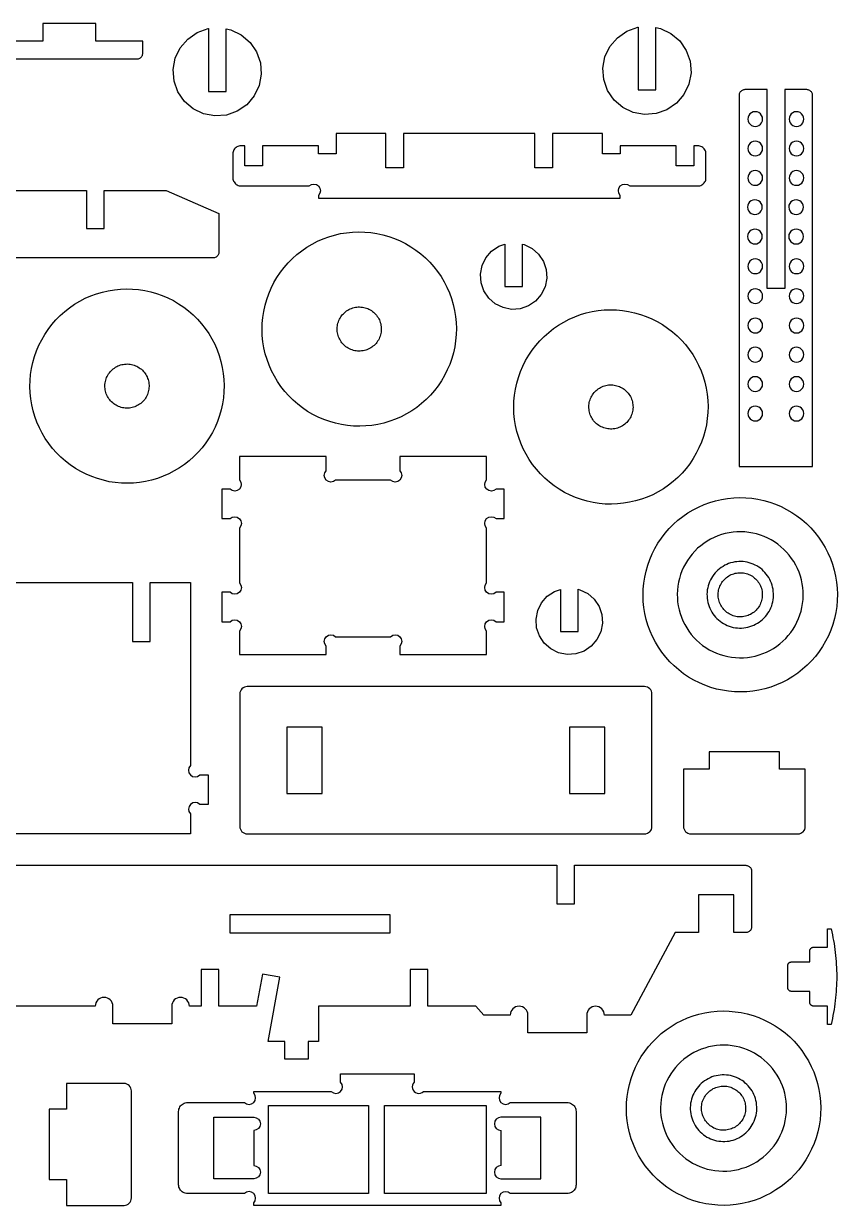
# Model space of a CAD drawing. Extents: x 0.7 to 47.3, y 0.7 to 17.5.
# Drawn here: x 35.75 to 47.27, y 0.72 to 17.44 of the extents above; entities that cross this region are included whole.
import ezdxf

# ---------------------------------------------------------------- set-up
doc = ezdxf.new("R2010")
doc.units = 0
doc.header["$MEASUREMENT"] = 0
for name, color, linetype in [('EXT', 1, 'CONTINUOUS'), ('INT', 150, 'CONTINUOUS'), ('POCKET_1_1MM', 105, 'CONTINUOUS')]:
    doc.layers.add(name, color=color, linetype=linetype)

msp = doc.modelspace()

# ---------------------------------------------------------------- linework, layer by layer
at = {"layer": 'EXT'}
for points in [[(35.463, 16.939), (37.352, 16.939), (37.363, 16.939), (37.374, 16.941), (37.384, 16.945), (37.394, 16.95), (37.403, 16.956), (37.411, 16.963), (37.418, 16.971), (37.424, 16.98), (37.429, 16.99), (37.432, 17), (37.435, 17.011), (37.435, 17.022), (37.435, 17.189), (36.769, 17.189), (36.769, 17.439), (36.019, 17.439), (36.019, 17.189), (35.352, 17.189)], [(34.779, 15.077), (36.638, 15.077), (36.638, 14.541), (36.888, 14.541), (36.888, 15.077), (37.768, 15.077), (38.513, 14.753), (38.513, 14.208), (38.513, 14.197), (38.51, 14.186), (38.507, 14.176), (38.502, 14.166), (38.496, 14.157), (38.489, 14.149), (38.481, 14.141), (38.472, 14.135), (38.462, 14.131), (38.452, 14.127), (38.441, 14.125), (38.43, 14.124), (32.987, 14.124)]]:
    msp.add_lwpolyline(points, dxfattribs=at)
for points in [[(38.907, 16.292), (38.773, 16.199), (38.619, 16.145), (38.457, 16.132), (38.296, 16.162), (38.149, 16.232), (38.025, 16.338), (37.932, 16.473), (37.878, 16.626), (37.865, 16.789), (37.895, 16.949), (37.965, 17.097), (38.071, 17.221), (38.206, 17.313), (38.359, 17.368), (38.364, 17.368), (38.364, 16.48), (38.614, 16.48), (38.614, 17.363), (38.683, 17.351), (38.83, 17.28), (38.954, 17.174), (39.046, 17.04), (39.101, 16.886), (39.113, 16.723), (39.084, 16.563), (39.013, 16.416)], [(44.99, 16.311), (44.856, 16.219), (44.702, 16.165), (44.539, 16.152), (44.379, 16.182), (44.232, 16.252), (44.108, 16.358), (44.015, 16.492), (43.961, 16.646), (43.948, 16.809), (43.978, 16.969), (44.048, 17.116), (44.154, 17.24), (44.288, 17.333), (44.442, 17.387), (44.447, 17.387), (44.447, 16.5), (44.697, 16.5), (44.697, 17.383), (44.765, 17.37), (44.912, 17.3), (45.037, 17.194), (45.129, 17.06), (45.183, 16.906), (45.196, 16.743), (45.166, 16.583), (45.096, 16.435)], [(45.928, 16.498), (45.918, 16.494), (45.909, 16.488), (45.901, 16.48), (45.893, 16.472), (45.887, 16.463), (45.883, 16.453), (45.879, 16.443), (45.877, 16.432), (45.876, 16.422), (45.876, 11.172), (46.918, 11.172), (46.918, 16.422), (46.917, 16.432), (46.915, 16.443), (46.912, 16.453), (46.907, 16.463), (46.901, 16.472), (46.893, 16.48), (46.885, 16.488), (46.876, 16.494), (46.866, 16.498), (46.856, 16.502), (46.845, 16.504), (46.835, 16.505), (46.522, 16.505), (46.522, 13.692), (46.272, 13.692), (46.272, 16.505), (45.96, 16.505), (45.949, 16.504), (45.938, 16.502)], [(39.563, 12.11), (39.502, 12.171), (39.444, 12.236), (39.391, 12.304), (39.342, 12.375), (39.298, 12.449), (39.258, 12.526), (39.223, 12.605), (39.194, 12.686), (39.169, 12.769), (39.15, 12.853), (39.136, 12.938), (39.127, 13.024), (39.124, 13.111), (39.127, 13.197), (39.134, 13.283), (39.147, 13.368), (39.166, 13.453), (39.189, 13.536), (39.218, 13.617), (39.252, 13.697), (39.291, 13.774), (39.335, 13.848), (39.383, 13.92), (39.435, 13.989), (39.492, 14.054), (39.553, 14.115), (39.618, 14.172), (39.686, 14.226), (39.757, 14.275), (39.831, 14.319), (39.908, 14.359), (39.987, 14.393), (40.068, 14.423), (40.151, 14.447), (40.235, 14.467), (40.32, 14.481), (40.406, 14.489), (40.492, 14.492), (40.579, 14.49), (40.665, 14.482), (40.75, 14.469), (40.835, 14.451), (40.918, 14.427), (40.999, 14.398), (41.079, 14.364), (41.156, 14.326), (41.23, 14.282), (41.302, 14.234), (41.37, 14.181), (41.436, 14.124), (41.497, 14.064), (41.554, 13.999), (41.608, 13.931), (41.657, 13.86), (41.701, 13.786), (41.74, 13.709), (41.775, 13.63), (41.805, 13.549), (41.829, 13.466), (41.849, 13.382), (41.863, 13.297), (41.871, 13.211), (41.874, 13.124), (41.872, 13.038), (41.864, 12.952), (41.851, 12.867), (41.833, 12.782), (41.809, 12.699), (41.78, 12.618), (41.746, 12.538), (41.708, 12.461), (41.664, 12.386), (41.616, 12.315), (41.563, 12.246), (41.506, 12.181), (41.446, 12.12), (41.381, 12.062), (41.313, 12.009), (41.242, 11.96), (41.168, 11.916), (41.091, 11.876), (41.012, 11.842), (40.931, 11.812), (40.848, 11.787), (40.764, 11.768), (40.678, 11.754), (40.593, 11.746), (40.506, 11.742), (40.42, 11.745), (40.334, 11.752), (40.248, 11.765), (40.164, 11.784), (40.081, 11.808), (40, 11.836), (39.92, 11.87), (39.843, 11.909), (39.768, 11.953), (39.697, 12.001), (39.628, 12.054)], [(42.996, 13.512), (42.894, 13.444), (42.778, 13.404), (42.655, 13.396), (42.535, 13.42), (42.425, 13.474), (42.332, 13.555), (42.264, 13.657), (42.224, 13.773), (42.216, 13.896), (42.239, 14.016), (42.293, 14.127), (42.374, 14.219), (42.476, 14.288), (42.56, 14.316), (42.56, 13.72), (42.81, 13.72), (42.81, 14.317), (42.836, 14.312), (42.946, 14.258), (43.039, 14.177), (43.107, 14.075), (43.147, 13.958), (43.155, 13.836), (43.132, 13.715), (43.077, 13.605)], [(36.276, 11.303), (36.214, 11.364), (36.157, 11.429), (36.104, 11.497), (36.055, 11.568), (36.01, 11.642), (35.971, 11.719), (35.936, 11.798), (35.906, 11.879), (35.882, 11.962), (35.863, 12.046), (35.849, 12.131), (35.84, 12.217), (35.837, 12.303), (35.839, 12.39), (35.847, 12.476), (35.86, 12.561), (35.878, 12.646), (35.902, 12.729), (35.931, 12.81), (35.965, 12.89), (36.004, 12.967), (36.047, 13.041), (36.095, 13.113), (36.148, 13.181), (36.205, 13.247), (36.266, 13.308), (36.33, 13.365), (36.398, 13.419), (36.469, 13.468), (36.543, 13.512), (36.62, 13.552), (36.699, 13.586), (36.78, 13.616), (36.863, 13.64), (36.947, 13.66), (37.033, 13.674), (37.119, 13.682), (37.205, 13.685), (37.291, 13.683), (37.377, 13.675), (37.463, 13.662), (37.547, 13.644), (37.63, 13.62), (37.712, 13.591), (37.791, 13.557), (37.868, 13.519), (37.943, 13.475), (38.015, 13.427), (38.083, 13.374), (38.148, 13.317), (38.21, 13.257), (38.267, 13.192), (38.32, 13.124), (38.369, 13.053), (38.413, 12.979), (38.453, 12.902), (38.488, 12.823), (38.517, 12.742), (38.542, 12.659), (38.561, 12.575), (38.575, 12.489), (38.584, 12.404), (38.587, 12.317), (38.585, 12.231), (38.577, 12.145), (38.564, 12.059), (38.545, 11.975), (38.522, 11.892), (38.493, 11.811), (38.459, 11.731), (38.42, 11.654), (38.377, 11.579), (38.328, 11.508), (38.276, 11.439), (38.219, 11.374), (38.158, 11.313), (38.094, 11.255), (38.026, 11.202), (37.954, 11.153), (37.88, 11.109), (37.804, 11.069), (37.724, 11.034), (37.643, 11.005), (37.561, 10.98), (37.476, 10.961), (37.391, 10.947), (37.305, 10.938), (37.219, 10.935), (37.132, 10.938), (37.046, 10.945), (36.961, 10.958), (36.877, 10.977), (36.794, 11.001), (36.712, 11.029), (36.633, 11.063), (36.556, 11.102), (36.481, 11.146), (36.409, 11.194), (36.341, 11.246)], [(43.126, 11.008), (43.065, 11.069), (43.007, 11.133), (42.954, 11.201), (42.905, 11.272), (42.861, 11.347), (42.821, 11.423), (42.786, 11.502), (42.757, 11.584), (42.732, 11.666), (42.713, 11.751), (42.699, 11.836), (42.69, 11.922), (42.687, 12.008), (42.69, 12.095), (42.697, 12.181), (42.71, 12.266), (42.729, 12.35), (42.752, 12.433), (42.781, 12.515), (42.815, 12.594), (42.854, 12.671), (42.898, 12.746), (42.946, 12.818), (42.998, 12.886), (43.055, 12.951), (43.116, 13.013), (43.181, 13.07), (43.249, 13.123), (43.32, 13.172), (43.394, 13.217), (43.471, 13.256), (43.55, 13.291), (43.631, 13.321), (43.714, 13.345), (43.798, 13.364), (43.883, 13.378), (43.969, 13.387), (44.055, 13.39), (44.142, 13.388), (44.228, 13.38), (44.313, 13.367), (44.398, 13.349), (44.481, 13.325), (44.562, 13.296), (44.642, 13.262), (44.719, 13.223), (44.793, 13.18), (44.865, 13.131), (44.933, 13.079), (44.999, 13.022), (45.06, 12.961), (45.117, 12.897), (45.171, 12.829), (45.22, 12.758), (45.264, 12.683), (45.303, 12.607), (45.338, 12.528), (45.368, 12.446), (45.392, 12.364), (45.412, 12.279), (45.426, 12.194), (45.434, 12.108), (45.437, 12.022), (45.435, 11.936), (45.427, 11.85), (45.414, 11.764), (45.396, 11.68), (45.372, 11.597), (45.343, 11.515), (45.309, 11.436), (45.271, 11.359), (45.227, 11.284), (45.179, 11.212), (45.126, 11.144), (45.069, 11.079), (45.009, 11.017), (44.944, 10.96), (44.876, 10.907), (44.805, 10.858), (44.731, 10.813), (44.654, 10.774), (44.575, 10.739), (44.494, 10.709), (44.411, 10.685), (44.327, 10.666), (44.241, 10.652), (44.155, 10.643), (44.069, 10.64), (43.983, 10.642), (43.897, 10.65), (43.811, 10.663), (43.727, 10.682), (43.644, 10.705), (43.563, 10.734), (43.483, 10.768), (43.406, 10.807), (43.331, 10.85), (43.26, 10.899), (43.191, 10.951)], [(44.957, 8.351), (44.895, 8.411), (44.838, 8.476), (44.785, 8.544), (44.736, 8.615), (44.691, 8.689), (44.652, 8.766), (44.617, 8.845), (44.587, 8.926), (44.563, 9.009), (44.544, 9.093), (44.53, 9.178), (44.521, 9.264), (44.518, 9.351), (44.52, 9.437), (44.528, 9.523), (44.541, 9.608), (44.56, 9.693), (44.583, 9.776), (44.612, 9.857), (44.646, 9.937), (44.685, 10.014), (44.728, 10.089), (44.777, 10.16), (44.829, 10.229), (44.886, 10.294), (44.947, 10.355), (45.011, 10.413), (45.079, 10.466), (45.15, 10.515), (45.225, 10.559), (45.301, 10.599), (45.38, 10.633), (45.462, 10.663), (45.544, 10.688), (45.629, 10.707), (45.714, 10.721), (45.8, 10.729), (45.886, 10.733), (45.972, 10.73), (46.058, 10.723), (46.144, 10.709), (46.228, 10.691), (46.311, 10.667), (46.393, 10.639), (46.472, 10.605), (46.549, 10.566), (46.624, 10.522), (46.696, 10.474), (46.764, 10.421), (46.829, 10.365), (46.891, 10.304), (46.948, 10.239), (47.001, 10.171), (47.05, 10.1), (47.095, 10.026), (47.134, 9.949), (47.169, 9.87), (47.199, 9.789), (47.223, 9.706), (47.242, 9.622), (47.256, 9.537), (47.265, 9.451), (47.268, 9.364), (47.266, 9.278), (47.258, 9.192), (47.245, 9.107), (47.226, 9.022), (47.203, 8.939), (47.174, 8.858), (47.14, 8.778), (47.101, 8.701), (47.058, 8.627), (47.009, 8.555), (46.957, 8.486), (46.9, 8.421), (46.839, 8.36), (46.775, 8.303), (46.707, 8.249), (46.636, 8.2), (46.561, 8.156), (46.485, 8.116), (46.406, 8.082), (46.324, 8.052), (46.242, 8.027), (46.157, 8.008), (46.072, 7.994), (45.986, 7.986), (45.9, 7.983), (45.814, 7.985), (45.727, 7.993), (45.642, 8.006), (45.558, 8.024), (45.475, 8.048), (45.393, 8.077), (45.314, 8.111), (45.237, 8.149), (45.162, 8.193), (45.09, 8.241), (45.022, 8.294)], [(43.784, 8.63), (43.682, 8.562), (43.565, 8.522), (43.443, 8.514), (43.322, 8.538), (43.212, 8.592), (43.119, 8.673), (43.051, 8.775), (43.011, 8.891), (43.003, 9.014), (43.027, 9.134), (43.081, 9.245), (43.162, 9.337), (43.264, 9.406), (43.347, 9.434), (43.347, 8.838), (43.597, 8.838), (43.597, 9.435), (43.623, 9.43), (43.734, 9.376), (43.826, 9.295), (43.895, 9.193), (43.934, 9.077), (43.943, 8.954), (43.919, 8.833), (43.865, 8.723)], [(46.565, 4.111), (46.565, 4.116), (46.566, 4.122), (46.568, 4.127), (46.569, 4.131), (46.571, 4.136), (46.574, 4.14), (46.577, 4.144), (46.58, 4.148), (46.584, 4.151), (46.588, 4.154), (46.592, 4.157), (46.597, 4.159), (46.602, 4.161), (46.607, 4.162), (46.612, 4.163), (46.617, 4.163), (46.878, 4.163), (46.878, 4.319), (46.878, 4.325), (46.879, 4.33), (46.88, 4.335), (46.882, 4.34), (46.884, 4.344), (46.887, 4.349), (46.89, 4.353), (46.893, 4.356), (46.897, 4.36), (46.901, 4.363), (46.905, 4.365), (46.91, 4.367), (46.914, 4.369), (46.919, 4.37), (46.924, 4.371), (46.93, 4.372), (47.128, 4.372), (47.128, 4.632), (47.18, 4.632), (47.189, 4.59), (47.198, 4.548), (47.206, 4.506), (47.214, 4.464), (47.221, 4.422), (47.227, 4.38), (47.233, 4.337), (47.238, 4.295), (47.243, 4.253), (47.247, 4.21), (47.25, 4.168), (47.253, 4.125), (47.255, 4.083), (47.257, 4.04), (47.258, 3.997), (47.258, 3.955), (47.258, 3.912), (47.257, 3.87), (47.255, 3.827), (47.253, 3.785), (47.25, 3.742), (47.247, 3.7), (47.243, 3.657), (47.238, 3.615), (47.233, 3.572), (47.227, 3.53), (47.221, 3.488), (47.214, 3.446), (47.206, 3.404), (47.198, 3.362), (47.189, 3.32), (47.18, 3.278), (47.128, 3.278), (47.128, 3.538), (46.93, 3.538), (46.924, 3.538), (46.919, 3.539), (46.914, 3.541), (46.91, 3.542), (46.905, 3.545), (46.901, 3.547), (46.897, 3.55), (46.893, 3.553), (46.89, 3.557), (46.887, 3.561), (46.884, 3.565), (46.882, 3.57), (46.88, 3.575), (46.879, 3.58), (46.878, 3.585), (46.878, 3.59), (46.878, 3.747), (46.617, 3.747), (46.612, 3.747), (46.607, 3.748), (46.602, 3.749), (46.597, 3.751), (46.592, 3.753), (46.588, 3.755), (46.584, 3.758), (46.58, 3.762), (46.577, 3.766), (46.574, 3.77), (46.571, 3.774), (46.569, 3.778), (46.568, 3.783), (46.566, 3.788), (46.565, 3.793), (46.565, 3.799)], [(44.721, 1.087), (44.659, 1.148), (44.602, 1.212), (44.548, 1.28), (44.5, 1.351), (44.455, 1.425), (44.416, 1.502), (44.381, 1.581), (44.351, 1.662), (44.327, 1.745), (44.307, 1.829), (44.293, 1.915), (44.285, 2.001), (44.282, 2.087), (44.284, 2.173), (44.292, 2.259), (44.305, 2.345), (44.323, 2.429), (44.347, 2.512), (44.376, 2.594), (44.41, 2.673), (44.449, 2.75), (44.492, 2.825), (44.54, 2.896), (44.593, 2.965), (44.65, 3.03), (44.711, 3.091), (44.775, 3.149), (44.843, 3.202), (44.914, 3.251), (44.988, 3.295), (45.065, 3.335), (45.144, 3.37), (45.225, 3.399), (45.308, 3.424), (45.392, 3.443), (45.478, 3.457), (45.564, 3.466), (45.65, 3.469), (45.736, 3.466), (45.822, 3.459), (45.908, 3.446), (45.992, 3.427), (46.075, 3.404), (46.157, 3.375), (46.236, 3.341), (46.313, 3.302), (46.388, 3.258), (46.459, 3.21), (46.528, 3.158), (46.593, 3.101), (46.654, 3.04), (46.712, 2.976), (46.765, 2.908), (46.814, 2.836), (46.858, 2.762), (46.898, 2.685), (46.933, 2.606), (46.962, 2.525), (46.987, 2.442), (47.006, 2.358), (47.02, 2.273), (47.029, 2.187), (47.032, 2.101), (47.029, 2.014), (47.022, 1.928), (47.009, 1.843), (46.99, 1.759), (46.967, 1.675), (46.938, 1.594), (46.904, 1.515), (46.865, 1.437), (46.821, 1.363), (46.773, 1.291), (46.721, 1.223), (46.664, 1.158), (46.603, 1.096), (46.539, 1.039), (46.471, 0.985), (46.399, 0.937), (46.325, 0.892), (46.248, 0.853), (46.169, 0.818), (46.088, 0.788), (46.005, 0.764), (45.921, 0.744), (45.836, 0.731), (45.75, 0.722), (45.664, 0.719), (45.577, 0.721), (45.491, 0.729), (45.406, 0.742), (45.322, 0.76), (45.238, 0.784), (45.157, 0.813), (45.078, 0.847), (45, 0.886), (44.926, 0.929), (44.854, 0.977), (44.786, 1.03)]]:
    msp.add_lwpolyline(points, close=True, dxfattribs=at)
for points in [[(44.195, 14.971), (44.195, 15.009, -1), (44.328, 15.142), (45.309, 15.143), (45.323, 15.145), (45.337, 15.15), (45.351, 15.157), (45.363, 15.165), (45.374, 15.175), (45.384, 15.186), (45.392, 15.198), (45.399, 15.212), (45.404, 15.226), (45.407, 15.241), (45.408, 15.255), (45.408, 15.597), (45.407, 15.612), (45.404, 15.627), (45.399, 15.641), (45.392, 15.654), (45.384, 15.666), (45.374, 15.678), (45.363, 15.687), (45.351, 15.696), (45.337, 15.702), (45.323, 15.707), (45.309, 15.71), (45.294, 15.711), (45.237, 15.711), (45.237, 15.426), (44.987, 15.426), (44.987, 15.711), (44.195, 15.711), (44.195, 15.597), (43.945, 15.597), (43.945, 15.882), (43.236, 15.882), (43.236, 15.398), (42.986, 15.398), (42.986, 15.882), (41.126, 15.882), (41.126, 15.398), (40.877, 15.398), (40.877, 15.882), (40.173, 15.882), (40.173, 15.597), (39.923, 15.597), (39.923, 15.711), (39.132, 15.711), (39.132, 15.426), (38.882, 15.426), (38.882, 15.711), (38.825, 15.711), (38.81, 15.71), (38.795, 15.707), (38.781, 15.702), (38.768, 15.696), (38.755, 15.687), (38.744, 15.678), (38.734, 15.666), (38.726, 15.654), (38.72, 15.641), (38.715, 15.627), (38.712, 15.612), (38.711, 15.597), (38.711, 15.255), (38.712, 15.24), (38.716, 15.225), (38.721, 15.211), (38.728, 15.198), (38.737, 15.185), (38.747, 15.174), (38.759, 15.164), (38.771, 15.156), (38.785, 15.149), (38.8, 15.145), (38.815, 15.142), (38.83, 15.142), (39.791, 15.142, -1), (39.923, 15.009), (39.923, 14.971)], [(38.803, 11.314), (38.803, 10.984, -1), (38.671, 10.852), (38.553, 10.852), (38.553, 10.435), (38.671, 10.435, -1), (38.803, 10.302), (38.803, 9.526, -1), (38.671, 9.393), (38.553, 9.393), (38.553, 8.977), (38.671, 8.977, -1), (38.803, 8.844), (38.803, 8.514), (40.033, 8.514), (40.033, 8.631, -1), (40.165, 8.764), (40.942, 8.764, -1), (41.074, 8.631), (41.074, 8.514), (42.303, 8.514), (42.303, 8.844, -1), (42.436, 8.977), (42.553, 8.977), (42.553, 9.393), (42.436, 9.393, -1), (42.303, 9.526), (42.303, 10.302, -1), (42.436, 10.435), (42.553, 10.435), (42.553, 10.852), (42.436, 10.852, -1), (42.303, 10.984), (42.303, 11.314), (41.074, 11.314), (41.074, 11.112, -1), (40.942, 10.979), (40.165, 10.979, -1), (40.033, 11.112), (40.033, 11.314)], [(34.61, 5.975), (34.61, 6.259, 1), (34.478, 6.391), (34.36, 6.391), (34.36, 6.808), (34.478, 6.808, 1), (34.61, 6.941), (34.61, 9.533), (35.181, 9.533), (35.181, 8.699), (35.431, 8.699), (35.431, 9.533), (37.29, 9.533), (37.29, 8.699), (37.54, 8.699), (37.54, 9.533), (38.11, 9.533), (38.11, 6.941, 1), (38.243, 6.808), (38.36, 6.808), (38.36, 6.391), (38.243, 6.391, 1), (38.11, 6.259), (38.11, 5.975)], [(44.538, 8.058), (38.913, 8.058, 0.414214), (38.809, 7.954), (38.809, 6.079, 0.414214), (38.913, 5.975), (44.538, 5.975, 0.414214), (44.643, 6.079), (44.643, 7.954, 0.414214)], [(45.089, 6.891), (45.089, 6.079, 0.414214), (45.193, 5.975), (46.709, 5.975, 0.414214), (46.814, 6.079), (46.814, 6.891), (46.449, 6.891), (46.449, 7.136), (45.453, 7.136), (45.453, 6.891)], [(43.519, 0.911), (43.506, 0.902), (43.491, 0.895), (43.476, 0.89), (43.459, 0.886), (43.443, 0.885), (42.638, 0.885, 1), (42.506, 0.753), (42.506, 0.719), (39.006, 0.719), (39.006, 0.753, 1), (38.873, 0.885), (38.068, 0.885), (38.052, 0.886), (38.036, 0.89), (38.02, 0.895), (38.006, 0.902), (37.992, 0.911), (37.98, 0.922), (37.969, 0.934), (37.96, 0.948), (37.953, 0.963), (37.947, 0.978), (37.944, 0.994), (37.943, 1.01), (37.943, 2.049), (37.944, 2.065), (37.947, 2.081), (37.953, 2.096), (37.96, 2.111), (37.969, 2.125), (37.98, 2.137), (37.992, 2.148), (38.006, 2.157), (38.02, 2.164), (38.036, 2.169), (38.052, 2.173), (38.068, 2.174), (38.873, 2.174, 1), (39.006, 2.306), (39.006, 2.33), (40.103, 2.33, 1), (40.235, 2.462), (40.235, 2.582), (41.276, 2.582), (41.276, 2.462, 1), (41.408, 2.33), (42.506, 2.33), (42.506, 2.306, 1), (42.638, 2.174), (43.443, 2.174), (43.459, 2.173), (43.476, 2.169), (43.491, 2.164), (43.506, 2.157), (43.519, 2.148), (43.532, 2.137), (43.542, 2.125), (43.551, 2.111), (43.559, 2.096), (43.564, 2.081), (43.567, 2.065), (43.568, 2.049), (43.568, 1.01), (43.567, 0.994), (43.564, 0.978), (43.559, 0.963), (43.551, 0.948), (43.542, 0.934), (43.532, 0.922)], [(36.357, 0.719), (37.17, 0.719, 0.414214), (37.274, 0.823), (37.274, 2.339, 0.414214), (37.17, 2.443), (36.357, 2.443), (36.357, 2.079), (36.112, 2.079), (36.112, 1.083), (36.357, 1.083)]]:
    msp.add_lwpolyline(points, format="xyb", close=True, dxfattribs=at)
msp.add_lwpolyline([(34.798, 5.53), (43.198, 5.53), (43.298, 5.53), (43.298, 4.983), (43.548, 4.983), (43.548, 5.53), (45.97, 5.53), (45.981, 5.529), (45.992, 5.527), (46.002, 5.524), (46.012, 5.519), (46.021, 5.513), (46.029, 5.506), (46.036, 5.498), (46.043, 5.488), (46.047, 5.479), (46.051, 5.468), (46.053, 5.458), (46.054, 5.447), (46.054, 4.661), (46.053, 4.65), (46.051, 4.639), (46.047, 4.629), (46.043, 4.619), (46.036, 4.61), (46.029, 4.602), (46.021, 4.595), (46.012, 4.589), (46.002, 4.584), (45.992, 4.58), (45.981, 4.578), (45.97, 4.578), (45.804, 4.578), (45.804, 5.114), (45.304, 5.114), (45.304, 4.578), (44.97, 4.578), (44.345, 3.411), (43.97, 3.411, 0.414214), (43.845, 3.536, 0.414214), (43.72, 3.411), (43.72, 3.161), (42.887, 3.161), (42.887, 3.411, 1), (42.637, 3.411), (42.262, 3.411), (42.151, 3.536), (41.47, 3.536), (41.47, 4.057), (41.22, 4.057), (41.22, 3.536), (39.924, 3.536), (39.924, 3.036), (39.778, 3.036), (39.778, 2.786), (39.444, 2.786), (39.444, 3.036), (39.212, 3.036), (39.374, 3.947), (39.128, 3.99), (39.047, 3.536), (38.512, 3.536), (38.512, 4.057), (38.262, 4.057), (38.262, 3.536), (38.095, 3.536, 0.414214), (37.97, 3.661, 0.414214), (37.845, 3.536), (37.845, 3.286), (37.012, 3.286), (37.012, 3.536, 1), (36.762, 3.536), (35.179, 3.536, 0.414214)], format="xyb", dxfattribs=at)
at = {"layer": 'INT'}
for points in [[(46.053, 16.178), (46.031, 16.161), (46.015, 16.139), (46.005, 16.114), (46.001, 16.087), (46.005, 16.06), (46.016, 16.035), (46.032, 16.014), (46.054, 15.998), (46.079, 15.987), (46.106, 15.984), (46.133, 15.988), (46.158, 15.998), (46.18, 16.015), (46.196, 16.037), (46.206, 16.062), (46.21, 16.089), (46.206, 16.116), (46.195, 16.141), (46.178, 16.162), (46.157, 16.179), (46.132, 16.189), (46.105, 16.192), (46.078, 16.189)], [(46.636, 16.178), (46.614, 16.161), (46.598, 16.139), (46.588, 16.114), (46.585, 16.087), (46.588, 16.06), (46.599, 16.035), (46.616, 16.014), (46.637, 15.998), (46.663, 15.987), (46.69, 15.984), (46.717, 15.988), (46.742, 15.998), (46.763, 16.015), (46.779, 16.037), (46.79, 16.062), (46.793, 16.089), (46.789, 16.116), (46.778, 16.141), (46.762, 16.162), (46.74, 16.179), (46.715, 16.189), (46.688, 16.192), (46.661, 16.189)], [(46.053, 15.762), (46.032, 15.745), (46.015, 15.724), (46.005, 15.698), (46.001, 15.672), (46.005, 15.645), (46.015, 15.619), (46.032, 15.598), (46.053, 15.581), (46.078, 15.571), (46.105, 15.567), (46.132, 15.571), (46.157, 15.581), (46.179, 15.598), (46.196, 15.619), (46.206, 15.645), (46.21, 15.672), (46.206, 15.698), (46.196, 15.724), (46.179, 15.745), (46.157, 15.762), (46.132, 15.772), (46.105, 15.776), (46.078, 15.772)], [(46.637, 15.762), (46.615, 15.745), (46.599, 15.724), (46.588, 15.698), (46.585, 15.672), (46.588, 15.645), (46.599, 15.619), (46.615, 15.598), (46.637, 15.581), (46.662, 15.571), (46.689, 15.567), (46.716, 15.571), (46.741, 15.581), (46.762, 15.598), (46.779, 15.619), (46.789, 15.645), (46.793, 15.672), (46.789, 15.698), (46.779, 15.724), (46.762, 15.745), (46.741, 15.762), (46.716, 15.772), (46.689, 15.776), (46.662, 15.772)], [(46.053, 15.345), (46.031, 15.328), (46.015, 15.306), (46.005, 15.281), (46.001, 15.254), (46.005, 15.227), (46.016, 15.202), (46.032, 15.181), (46.054, 15.164), (46.079, 15.154), (46.106, 15.151), (46.133, 15.154), (46.158, 15.165), (46.18, 15.182), (46.196, 15.204), (46.206, 15.229), (46.21, 15.256), (46.206, 15.283), (46.195, 15.308), (46.178, 15.329), (46.157, 15.345), (46.132, 15.356), (46.105, 15.359), (46.078, 15.355)], [(46.636, 15.345), (46.614, 15.328), (46.598, 15.306), (46.588, 15.281), (46.585, 15.254), (46.588, 15.227), (46.599, 15.202), (46.616, 15.181), (46.637, 15.164), (46.663, 15.154), (46.69, 15.151), (46.717, 15.154), (46.742, 15.165), (46.763, 15.182), (46.779, 15.204), (46.79, 15.229), (46.793, 15.256), (46.789, 15.283), (46.778, 15.308), (46.762, 15.329), (46.74, 15.345), (46.715, 15.356), (46.688, 15.359), (46.661, 15.355)], [(46.048, 14.932), (46.026, 14.916), (46.01, 14.894), (46, 14.869), (45.996, 14.842), (46, 14.815), (46.011, 14.79), (46.028, 14.768), (46.049, 14.752), (46.074, 14.742), (46.101, 14.738), (46.128, 14.742), (46.153, 14.753), (46.175, 14.77), (46.191, 14.791), (46.201, 14.816), (46.205, 14.843), (46.201, 14.87), (46.19, 14.895), (46.174, 14.917), (46.152, 14.933), (46.127, 14.943), (46.1, 14.947), (46.073, 14.943)], [(46.631, 14.932), (46.61, 14.916), (46.593, 14.894), (46.583, 14.869), (46.58, 14.842), (46.584, 14.815), (46.594, 14.79), (46.611, 14.768), (46.633, 14.752), (46.658, 14.742), (46.685, 14.738), (46.712, 14.742), (46.737, 14.753), (46.758, 14.77), (46.775, 14.791), (46.785, 14.816), (46.788, 14.843), (46.784, 14.87), (46.774, 14.895), (46.757, 14.917), (46.735, 14.933), (46.71, 14.943), (46.683, 14.947), (46.656, 14.943)], [(46.048, 14.516), (46.027, 14.5), (46.01, 14.478), (46, 14.453), (45.996, 14.426), (46, 14.399), (46.01, 14.374), (46.027, 14.352), (46.048, 14.336), (46.074, 14.325), (46.101, 14.322), (46.128, 14.325), (46.153, 14.336), (46.174, 14.352), (46.191, 14.374), (46.201, 14.399), (46.205, 14.426), (46.201, 14.453), (46.191, 14.478), (46.174, 14.5), (46.153, 14.516), (46.128, 14.527), (46.101, 14.53), (46.074, 14.527)], [(46.632, 14.516), (46.61, 14.5), (46.594, 14.478), (46.583, 14.453), (46.58, 14.426), (46.583, 14.399), (46.594, 14.374), (46.61, 14.352), (46.632, 14.336), (46.657, 14.325), (46.684, 14.322), (46.711, 14.325), (46.736, 14.336), (46.758, 14.352), (46.774, 14.374), (46.785, 14.399), (46.788, 14.426), (46.785, 14.453), (46.774, 14.478), (46.758, 14.5), (46.736, 14.516), (46.711, 14.527), (46.684, 14.53), (46.657, 14.527)], [(46.053, 14.095), (46.031, 14.078), (46.015, 14.056), (46.005, 14.031), (46.001, 14.004), (46.005, 13.977), (46.016, 13.952), (46.032, 13.931), (46.054, 13.914), (46.079, 13.904), (46.106, 13.901), (46.133, 13.904), (46.158, 13.915), (46.18, 13.932), (46.196, 13.954), (46.206, 13.979), (46.21, 14.006), (46.206, 14.033), (46.195, 14.058), (46.178, 14.079), (46.157, 14.095), (46.132, 14.106), (46.105, 14.109), (46.078, 14.105)], [(46.636, 14.095), (46.614, 14.078), (46.598, 14.056), (46.588, 14.031), (46.585, 14.004), (46.588, 13.977), (46.599, 13.952), (46.616, 13.931), (46.637, 13.914), (46.663, 13.904), (46.69, 13.901), (46.717, 13.904), (46.742, 13.915), (46.763, 13.932), (46.779, 13.954), (46.79, 13.979), (46.793, 14.006), (46.789, 14.033), (46.778, 14.058), (46.762, 14.079), (46.74, 14.095), (46.715, 14.106), (46.688, 14.109), (46.661, 14.105)], [(46.053, 13.673), (46.032, 13.657), (46.015, 13.635), (46.005, 13.61), (46.002, 13.583), (46.006, 13.556), (46.016, 13.531), (46.033, 13.509), (46.055, 13.493), (46.08, 13.483), (46.107, 13.479), (46.134, 13.483), (46.159, 13.494), (46.18, 13.511), (46.197, 13.532), (46.207, 13.558), (46.21, 13.585), (46.206, 13.611), (46.196, 13.637), (46.179, 13.658), (46.157, 13.674), (46.132, 13.684), (46.105, 13.688), (46.078, 13.684)], [(46.636, 13.673), (46.615, 13.657), (46.599, 13.635), (46.588, 13.61), (46.585, 13.583), (46.589, 13.556), (46.599, 13.531), (46.616, 13.509), (46.638, 13.493), (46.663, 13.483), (46.69, 13.479), (46.717, 13.483), (46.742, 13.494), (46.764, 13.511), (46.78, 13.532), (46.79, 13.558), (46.793, 13.585), (46.79, 13.611), (46.779, 13.637), (46.762, 13.658), (46.741, 13.674), (46.715, 13.684), (46.688, 13.688), (46.661, 13.684)], [(40.255, 12.922), (40.243, 12.938), (40.233, 12.955), (40.223, 12.972), (40.214, 12.989), (40.207, 13.007), (40.2, 13.026), (40.195, 13.045), (40.191, 13.064), (40.189, 13.084), (40.187, 13.103), (40.187, 13.123), (40.188, 13.142), (40.19, 13.162), (40.193, 13.181), (40.198, 13.2), (40.204, 13.219), (40.211, 13.237), (40.219, 13.255), (40.228, 13.273), (40.238, 13.289), (40.25, 13.305), (40.262, 13.321), (40.275, 13.335), (40.289, 13.349), (40.304, 13.362), (40.32, 13.373), (40.336, 13.384), (40.353, 13.394), (40.371, 13.402), (40.389, 13.41), (40.408, 13.416), (40.427, 13.421), (40.446, 13.425), (40.465, 13.428), (40.485, 13.43), (40.505, 13.43), (40.524, 13.429), (40.544, 13.427), (40.563, 13.423), (40.582, 13.419), (40.601, 13.413), (40.619, 13.406), (40.637, 13.398), (40.655, 13.389), (40.671, 13.378), (40.687, 13.367), (40.703, 13.355), (40.717, 13.342), (40.731, 13.327), (40.743, 13.312), (40.755, 13.297), (40.766, 13.28), (40.776, 13.263), (40.784, 13.246), (40.792, 13.227), (40.798, 13.209), (40.803, 13.19), (40.807, 13.171), (40.81, 13.151), (40.811, 13.132), (40.812, 13.112), (40.811, 13.092), (40.809, 13.073), (40.805, 13.054), (40.801, 13.035), (40.795, 13.016), (40.788, 12.997), (40.78, 12.98), (40.771, 12.962), (40.76, 12.945), (40.749, 12.929), (40.737, 12.914), (40.723, 12.9), (40.709, 12.886), (40.694, 12.873), (40.679, 12.861), (40.662, 12.851), (40.645, 12.841), (40.627, 12.832), (40.609, 12.825), (40.591, 12.819), (40.572, 12.813), (40.553, 12.809), (40.533, 12.807), (40.514, 12.805), (40.494, 12.805), (40.474, 12.806), (40.455, 12.808), (40.435, 12.811), (40.416, 12.816), (40.398, 12.822), (40.379, 12.829), (40.361, 12.837), (40.344, 12.846), (40.327, 12.856), (40.311, 12.868), (40.296, 12.88), (40.282, 12.893), (40.268, 12.907)], [(46.054, 13.257), (46.032, 13.241), (46.016, 13.219), (46.005, 13.194), (46.002, 13.167), (46.005, 13.14), (46.016, 13.115), (46.032, 13.093), (46.054, 13.077), (46.079, 13.066), (46.106, 13.063), (46.133, 13.066), (46.158, 13.077), (46.18, 13.093), (46.196, 13.115), (46.207, 13.14), (46.21, 13.167), (46.207, 13.194), (46.196, 13.219), (46.18, 13.241), (46.158, 13.257), (46.133, 13.268), (46.106, 13.271), (46.079, 13.268)], [(46.637, 13.257), (46.616, 13.241), (46.599, 13.219), (46.589, 13.194), (46.585, 13.167), (46.589, 13.14), (46.599, 13.115), (46.616, 13.093), (46.637, 13.077), (46.662, 13.066), (46.689, 13.063), (46.716, 13.066), (46.741, 13.077), (46.763, 13.093), (46.779, 13.115), (46.79, 13.14), (46.793, 13.167), (46.79, 13.194), (46.779, 13.219), (46.763, 13.241), (46.741, 13.257), (46.716, 13.268), (46.689, 13.271), (46.662, 13.268)], [(46.053, 12.845), (46.031, 12.828), (46.015, 12.806), (46.005, 12.781), (46.001, 12.754), (46.005, 12.727), (46.016, 12.702), (46.032, 12.681), (46.054, 12.664), (46.079, 12.654), (46.106, 12.651), (46.133, 12.654), (46.158, 12.665), (46.18, 12.682), (46.196, 12.704), (46.206, 12.729), (46.21, 12.756), (46.206, 12.783), (46.195, 12.808), (46.178, 12.829), (46.157, 12.845), (46.132, 12.856), (46.105, 12.859), (46.078, 12.855)], [(46.636, 12.845), (46.614, 12.828), (46.598, 12.806), (46.588, 12.781), (46.585, 12.754), (46.588, 12.727), (46.599, 12.702), (46.616, 12.681), (46.637, 12.664), (46.663, 12.654), (46.69, 12.651), (46.717, 12.654), (46.742, 12.665), (46.763, 12.682), (46.779, 12.704), (46.79, 12.729), (46.793, 12.756), (46.789, 12.783), (46.778, 12.808), (46.762, 12.829), (46.74, 12.845), (46.715, 12.856), (46.688, 12.859), (46.661, 12.855)], [(36.968, 12.115), (36.956, 12.131), (36.945, 12.147), (36.936, 12.164), (36.927, 12.182), (36.919, 12.2), (36.913, 12.219), (36.908, 12.238), (36.904, 12.257), (36.901, 12.276), (36.9, 12.296), (36.899, 12.316), (36.9, 12.335), (36.903, 12.355), (36.906, 12.374), (36.911, 12.393), (36.916, 12.412), (36.923, 12.43), (36.931, 12.448), (36.941, 12.466), (36.951, 12.482), (36.962, 12.498), (36.975, 12.514), (36.988, 12.528), (37.002, 12.542), (37.017, 12.554), (37.033, 12.566), (37.049, 12.577), (37.066, 12.587), (37.084, 12.595), (37.102, 12.603), (37.12, 12.609), (37.139, 12.614), (37.159, 12.618), (37.178, 12.621), (37.198, 12.622), (37.217, 12.623), (37.237, 12.622), (37.256, 12.62), (37.276, 12.616), (37.295, 12.612), (37.314, 12.606), (37.332, 12.599), (37.35, 12.591), (37.367, 12.582), (37.384, 12.571), (37.4, 12.56), (37.415, 12.548), (37.43, 12.534), (37.443, 12.52), (37.456, 12.505), (37.468, 12.49), (37.479, 12.473), (37.488, 12.456), (37.497, 12.439), (37.504, 12.42), (37.511, 12.402), (37.516, 12.383), (37.52, 12.364), (37.523, 12.344), (37.524, 12.325), (37.524, 12.305), (37.523, 12.285), (37.521, 12.266), (37.518, 12.247), (37.513, 12.227), (37.507, 12.209), (37.5, 12.19), (37.492, 12.172), (37.483, 12.155), (37.473, 12.138), (37.462, 12.122), (37.449, 12.107), (37.436, 12.093), (37.422, 12.079), (37.407, 12.066), (37.391, 12.054), (37.375, 12.044), (37.358, 12.034), (37.34, 12.025), (37.322, 12.018), (37.303, 12.012), (37.284, 12.006), (37.265, 12.002), (37.246, 12), (37.226, 11.998), (37.207, 11.998), (37.187, 11.999), (37.167, 12.001), (37.148, 12.004), (37.129, 12.009), (37.11, 12.015), (37.092, 12.022), (37.074, 12.03), (37.057, 12.039), (37.04, 12.049), (37.024, 12.061), (37.009, 12.073), (36.994, 12.086), (36.98, 12.1)], [(46.053, 12.428), (46.032, 12.412), (46.015, 12.39), (46.005, 12.365), (46.001, 12.338), (46.005, 12.311), (46.015, 12.286), (46.032, 12.265), (46.053, 12.248), (46.078, 12.238), (46.105, 12.234), (46.132, 12.238), (46.157, 12.248), (46.179, 12.265), (46.196, 12.286), (46.206, 12.311), (46.21, 12.338), (46.206, 12.365), (46.196, 12.39), (46.179, 12.412), (46.157, 12.428), (46.132, 12.439), (46.105, 12.442), (46.078, 12.439)], [(46.637, 12.428), (46.615, 12.412), (46.599, 12.39), (46.588, 12.365), (46.585, 12.338), (46.588, 12.311), (46.599, 12.286), (46.615, 12.265), (46.637, 12.248), (46.662, 12.238), (46.689, 12.234), (46.716, 12.238), (46.741, 12.248), (46.762, 12.265), (46.779, 12.286), (46.789, 12.311), (46.793, 12.338), (46.789, 12.365), (46.779, 12.39), (46.762, 12.412), (46.741, 12.428), (46.716, 12.439), (46.689, 12.442), (46.662, 12.439)], [(43.818, 11.82), (43.806, 11.836), (43.796, 11.852), (43.786, 11.869), (43.777, 11.887), (43.77, 11.905), (43.763, 11.924), (43.758, 11.943), (43.754, 11.962), (43.752, 11.981), (43.75, 12.001), (43.75, 12.02), (43.751, 12.04), (43.753, 12.06), (43.756, 12.079), (43.761, 12.098), (43.767, 12.117), (43.774, 12.135), (43.782, 12.153), (43.791, 12.17), (43.801, 12.187), (43.813, 12.203), (43.825, 12.218), (43.838, 12.233), (43.852, 12.246), (43.867, 12.259), (43.883, 12.271), (43.899, 12.282), (43.916, 12.291), (43.934, 12.3), (43.952, 12.308), (43.971, 12.314), (43.99, 12.319), (44.009, 12.323), (44.028, 12.326), (44.048, 12.327), (44.068, 12.327), (44.087, 12.327), (44.107, 12.324), (44.126, 12.321), (44.145, 12.316), (44.164, 12.311), (44.182, 12.304), (44.2, 12.295), (44.218, 12.286), (44.234, 12.276), (44.25, 12.265), (44.266, 12.252), (44.28, 12.239), (44.294, 12.225), (44.306, 12.21), (44.318, 12.194), (44.329, 12.178), (44.339, 12.161), (44.347, 12.143), (44.355, 12.125), (44.361, 12.107), (44.366, 12.088), (44.37, 12.068), (44.373, 12.049), (44.374, 12.029), (44.375, 12.01), (44.374, 11.99), (44.372, 11.971), (44.368, 11.951), (44.364, 11.932), (44.358, 11.913), (44.351, 11.895), (44.343, 11.877), (44.334, 11.86), (44.323, 11.843), (44.312, 11.827), (44.3, 11.812), (44.286, 11.797), (44.272, 11.784), (44.257, 11.771), (44.242, 11.759), (44.225, 11.748), (44.208, 11.739), (44.19, 11.73), (44.172, 11.723), (44.154, 11.716), (44.135, 11.711), (44.116, 11.707), (44.096, 11.704), (44.077, 11.703), (44.057, 11.703), (44.037, 11.704), (44.018, 11.706), (43.998, 11.709), (43.979, 11.714), (43.961, 11.72), (43.942, 11.727), (43.924, 11.735), (43.907, 11.744), (43.89, 11.754), (43.874, 11.765), (43.859, 11.778), (43.844, 11.791), (43.831, 11.805)], [(46.053, 12.011), (46.031, 11.995), (46.015, 11.973), (46.005, 11.948), (46.001, 11.921), (46.005, 11.894), (46.016, 11.869), (46.032, 11.847), (46.054, 11.831), (46.079, 11.821), (46.106, 11.817), (46.133, 11.821), (46.158, 11.832), (46.18, 11.848), (46.196, 11.87), (46.206, 11.895), (46.21, 11.922), (46.206, 11.949), (46.195, 11.974), (46.178, 11.996), (46.157, 12.012), (46.132, 12.022), (46.105, 12.026), (46.078, 12.022)], [(46.636, 12.011), (46.614, 11.995), (46.598, 11.973), (46.588, 11.948), (46.585, 11.921), (46.588, 11.894), (46.599, 11.869), (46.616, 11.847), (46.637, 11.831), (46.663, 11.821), (46.69, 11.817), (46.717, 11.821), (46.742, 11.832), (46.763, 11.848), (46.779, 11.87), (46.79, 11.895), (46.793, 11.922), (46.789, 11.949), (46.778, 11.974), (46.762, 11.996), (46.74, 12.012), (46.715, 12.022), (46.688, 12.026), (46.661, 12.022)], [(45.649, 9.163), (45.637, 9.178), (45.626, 9.195), (45.617, 9.212), (45.608, 9.229), (45.601, 9.248), (45.594, 9.266), (45.589, 9.285), (45.585, 9.304), (45.582, 9.324), (45.581, 9.343), (45.581, 9.363), (45.581, 9.383), (45.584, 9.402), (45.587, 9.421), (45.592, 9.44), (45.597, 9.459), (45.604, 9.478), (45.613, 9.495), (45.622, 9.513), (45.632, 9.53), (45.643, 9.546), (45.656, 9.561), (45.669, 9.575), (45.683, 9.589), (45.698, 9.602), (45.714, 9.613), (45.73, 9.624), (45.747, 9.634), (45.765, 9.643), (45.783, 9.65), (45.802, 9.656), (45.82, 9.662), (45.84, 9.665), (45.859, 9.668), (45.879, 9.67), (45.898, 9.67), (45.918, 9.669), (45.937, 9.667), (45.957, 9.663), (45.976, 9.659), (45.995, 9.653), (46.013, 9.646), (46.031, 9.638), (46.048, 9.629), (46.065, 9.619), (46.081, 9.607), (46.096, 9.595), (46.111, 9.582), (46.124, 9.568), (46.137, 9.553), (46.149, 9.537), (46.16, 9.52), (46.169, 9.503), (46.178, 9.486), (46.185, 9.468), (46.192, 9.449), (46.197, 9.43), (46.201, 9.411), (46.204, 9.391), (46.205, 9.372), (46.205, 9.352), (46.204, 9.333), (46.202, 9.313), (46.199, 9.294), (46.194, 9.275), (46.189, 9.256), (46.182, 9.238), (46.173, 9.22), (46.164, 9.202), (46.154, 9.186), (46.143, 9.17), (46.13, 9.154), (46.117, 9.14), (46.103, 9.126), (46.088, 9.113), (46.072, 9.102), (46.056, 9.091), (46.039, 9.081), (46.021, 9.073), (46.003, 9.065), (45.984, 9.059), (45.966, 9.054), (45.946, 9.05), (45.927, 9.047), (45.907, 9.045), (45.888, 9.045), (45.868, 9.046), (45.849, 9.048), (45.829, 9.052), (45.81, 9.056), (45.791, 9.062), (45.773, 9.069), (45.755, 9.077), (45.738, 9.086), (45.721, 9.097), (45.705, 9.108), (45.69, 9.12), (45.675, 9.133), (45.662, 9.148)], [(39.976, 7.485), (39.476, 7.485), (39.476, 6.548), (39.976, 6.548)], [(43.976, 7.485), (43.476, 7.485), (43.476, 6.548), (43.976, 6.548)], [(38.668, 4.828), (38.668, 4.575), (40.939, 4.575), (40.939, 4.828)], [(45.413, 1.899), (45.401, 1.914), (45.39, 1.931), (45.38, 1.948), (45.372, 1.966), (45.364, 1.984), (45.358, 2.002), (45.353, 2.021), (45.349, 2.041), (45.346, 2.06), (45.345, 2.08), (45.344, 2.099), (45.345, 2.119), (45.347, 2.138), (45.351, 2.158), (45.355, 2.177), (45.361, 2.195), (45.368, 2.214), (45.376, 2.232), (45.386, 2.249), (45.396, 2.266), (45.407, 2.282), (45.419, 2.297), (45.433, 2.312), (45.447, 2.325), (45.462, 2.338), (45.477, 2.35), (45.494, 2.36), (45.511, 2.37), (45.529, 2.379), (45.547, 2.386), (45.565, 2.393), (45.584, 2.398), (45.603, 2.402), (45.623, 2.404), (45.643, 2.406), (45.662, 2.406), (45.682, 2.405), (45.701, 2.403), (45.721, 2.4), (45.74, 2.395), (45.758, 2.389), (45.777, 2.382), (45.795, 2.374), (45.812, 2.365), (45.829, 2.355), (45.845, 2.343), (45.86, 2.331), (45.875, 2.318), (45.888, 2.304), (45.901, 2.289), (45.913, 2.273), (45.923, 2.257), (45.933, 2.24), (45.942, 2.222), (45.949, 2.204), (45.956, 2.185), (45.961, 2.166), (45.965, 2.147), (45.967, 2.128), (45.969, 2.108), (45.969, 2.088), (45.968, 2.069), (45.966, 2.049), (45.963, 2.03), (45.958, 2.011), (45.952, 1.992), (45.945, 1.974), (45.937, 1.956), (45.928, 1.939), (45.918, 1.922), (45.906, 1.906), (45.894, 1.89), (45.881, 1.876), (45.867, 1.862), (45.852, 1.85), (45.836, 1.838), (45.82, 1.827), (45.803, 1.817), (45.785, 1.809), (45.767, 1.801), (45.748, 1.795), (45.729, 1.79), (45.71, 1.786), (45.691, 1.783), (45.671, 1.782), (45.651, 1.781), (45.632, 1.782), (45.612, 1.784), (45.593, 1.788), (45.574, 1.792), (45.555, 1.798), (45.537, 1.805), (45.519, 1.813), (45.502, 1.823), (45.485, 1.833), (45.469, 1.844), (45.453, 1.856), (45.439, 1.87), (45.425, 1.884)], [(40.631, 0.885), (39.214, 0.885), (39.214, 2.132), (40.631, 2.132)], [(40.856, 2.132), (42.297, 2.132), (42.297, 0.885), (40.856, 0.885)]]:
    msp.add_lwpolyline(points, close=True, dxfattribs=at)
for points in [[(38.443, 1.965), (39.006, 1.965, -1), (39.006, 1.778), (39.006, 1.281, -1), (39.006, 1.094), (38.443, 1.094)], [(43.068, 1.965), (42.506, 1.965, 1), (42.506, 1.778), (42.506, 1.281, 1), (42.506, 1.094), (43.068, 1.094)]]:
    msp.add_lwpolyline(points, format="xyb", close=True, dxfattribs=at)
at = {"layer": 'POCKET_1_1MM'}
for points in [[(45.275, 8.715), (45.317, 8.677), (45.361, 8.642), (45.407, 8.61), (45.454, 8.581), (45.504, 8.555), (45.555, 8.532), (45.608, 8.513), (45.661, 8.497), (45.716, 8.484), (45.771, 8.474), (45.827, 8.468), (45.883, 8.466), (45.939, 8.467), (45.994, 8.472), (46.05, 8.48), (46.105, 8.491), (46.159, 8.506), (46.212, 8.525), (46.263, 8.546), (46.313, 8.571), (46.362, 8.599), (46.409, 8.63), (46.453, 8.664), (46.496, 8.701), (46.536, 8.74), (46.573, 8.781), (46.608, 8.825), (46.64, 8.871), (46.669, 8.919), (46.695, 8.969), (46.718, 9.02), (46.738, 9.072), (46.754, 9.126), (46.767, 9.18), (46.776, 9.236), (46.782, 9.291), (46.785, 9.347), (46.783, 9.403), (46.779, 9.459), (46.771, 9.514), (46.759, 9.569), (46.744, 9.623), (46.726, 9.676), (46.704, 9.728), (46.679, 9.778), (46.651, 9.827), (46.62, 9.873), (46.587, 9.918), (46.55, 9.96), (46.511, 10), (46.469, 10.038), (46.425, 10.073), (46.379, 10.105), (46.332, 10.134), (46.282, 10.16), (46.231, 10.183), (46.178, 10.202), (46.125, 10.219), (46.07, 10.231), (46.015, 10.241), (45.959, 10.247), (45.903, 10.249), (45.847, 10.248), (45.792, 10.243), (45.736, 10.235), (45.681, 10.224), (45.627, 10.209), (45.574, 10.19), (45.523, 10.169), (45.473, 10.144), (45.424, 10.116), (45.377, 10.085), (45.333, 10.051), (45.29, 10.015), (45.25, 9.975), (45.213, 9.934), (45.178, 9.89), (45.146, 9.844), (45.117, 9.796), (45.091, 9.747), (45.068, 9.695), (45.048, 9.643), (45.032, 9.589), (45.019, 9.535), (45.01, 9.48), (45.004, 9.424), (45.001, 9.368), (45.003, 9.312), (45.007, 9.256), (45.015, 9.201), (45.027, 9.146), (45.042, 9.092), (45.06, 9.039), (45.082, 8.987), (45.107, 8.937), (45.135, 8.889), (45.166, 8.842), (45.199, 8.797), (45.236, 8.755)], [(45.563, 9.021), (45.585, 9.001), (45.608, 8.983), (45.632, 8.966), (45.657, 8.95), (45.683, 8.936), (45.71, 8.924), (45.738, 8.913), (45.766, 8.904), (45.795, 8.897), (45.824, 8.892), (45.853, 8.888), (45.883, 8.887), (45.912, 8.887), (45.942, 8.889), (45.971, 8.893), (46, 8.899), (46.029, 8.907), (46.057, 8.916), (46.084, 8.927), (46.111, 8.94), (46.137, 8.955), (46.161, 8.971), (46.185, 8.988), (46.208, 9.007), (46.229, 9.028), (46.249, 9.05), (46.268, 9.073), (46.285, 9.097), (46.301, 9.122), (46.315, 9.148), (46.327, 9.175), (46.338, 9.202), (46.346, 9.231), (46.353, 9.259), (46.359, 9.288), (46.362, 9.318), (46.364, 9.347), (46.363, 9.377), (46.361, 9.406), (46.357, 9.436), (46.351, 9.465), (46.344, 9.493), (46.334, 9.521), (46.323, 9.549), (46.31, 9.575), (46.296, 9.601), (46.28, 9.626), (46.262, 9.65), (46.243, 9.672), (46.223, 9.694), (46.201, 9.714), (46.178, 9.732), (46.154, 9.75), (46.129, 9.765), (46.103, 9.779), (46.076, 9.791), (46.048, 9.802), (46.02, 9.811), (45.991, 9.818), (45.962, 9.823), (45.933, 9.827), (45.903, 9.828), (45.874, 9.828), (45.844, 9.826), (45.815, 9.822), (45.786, 9.816), (45.757, 9.808), (45.729, 9.799), (45.702, 9.788), (45.675, 9.775), (45.649, 9.76), (45.625, 9.744), (45.601, 9.727), (45.578, 9.708), (45.557, 9.687), (45.537, 9.666), (45.518, 9.643), (45.501, 9.618), (45.485, 9.593), (45.471, 9.567), (45.459, 9.54), (45.448, 9.513), (45.44, 9.485), (45.433, 9.456), (45.427, 9.427), (45.424, 9.397), (45.422, 9.368), (45.423, 9.338), (45.425, 9.309), (45.429, 9.279), (45.435, 9.25), (45.442, 9.222), (45.452, 9.194), (45.463, 9.166), (45.476, 9.14), (45.49, 9.114), (45.506, 9.089), (45.524, 9.065), (45.543, 9.043)], [(45.039, 1.451), (45.08, 1.413), (45.124, 1.379), (45.17, 1.347), (45.218, 1.317), (45.268, 1.291), (45.319, 1.269), (45.371, 1.249), (45.425, 1.233), (45.48, 1.22), (45.535, 1.211), (45.59, 1.205), (45.646, 1.202), (45.702, 1.203), (45.758, 1.208), (45.814, 1.216), (45.868, 1.228), (45.922, 1.243), (45.975, 1.261), (46.027, 1.283), (46.077, 1.307), (46.126, 1.335), (46.172, 1.366), (46.217, 1.4), (46.26, 1.437), (46.3, 1.476), (46.337, 1.517), (46.372, 1.561), (46.404, 1.607), (46.433, 1.655), (46.459, 1.705), (46.482, 1.756), (46.502, 1.808), (46.518, 1.862), (46.531, 1.917), (46.54, 1.972), (46.546, 2.027), (46.548, 2.083), (46.547, 2.139), (46.543, 2.195), (46.535, 2.251), (46.523, 2.305), (46.508, 2.359), (46.49, 2.412), (46.468, 2.464), (46.443, 2.514), (46.415, 2.563), (46.384, 2.609), (46.35, 2.654), (46.314, 2.697), (46.275, 2.737), (46.233, 2.774), (46.189, 2.809), (46.143, 2.841), (46.095, 2.87), (46.046, 2.896), (45.995, 2.919), (45.942, 2.939), (45.889, 2.955), (45.834, 2.968), (45.779, 2.977), (45.723, 2.983), (45.667, 2.985), (45.611, 2.984), (45.555, 2.98), (45.5, 2.972), (45.445, 2.96), (45.391, 2.945), (45.338, 2.927), (45.287, 2.905), (45.236, 2.88), (45.188, 2.852), (45.141, 2.821), (45.096, 2.787), (45.054, 2.751), (45.014, 2.712), (44.976, 2.67), (44.942, 2.626), (44.91, 2.58), (44.88, 2.532), (44.854, 2.483), (44.832, 2.432), (44.812, 2.379), (44.796, 2.326), (44.783, 2.271), (44.773, 2.216), (44.768, 2.16), (44.765, 2.104), (44.766, 2.048), (44.771, 1.992), (44.779, 1.937), (44.791, 1.882), (44.806, 1.828), (44.824, 1.775), (44.846, 1.724), (44.87, 1.673), (44.898, 1.625), (44.929, 1.578), (44.963, 1.533), (45, 1.491)], [(45.327, 1.758), (45.349, 1.738), (45.372, 1.719), (45.396, 1.702), (45.421, 1.686), (45.447, 1.672), (45.474, 1.66), (45.502, 1.649), (45.53, 1.64), (45.559, 1.633), (45.588, 1.628), (45.617, 1.625), (45.647, 1.623), (45.676, 1.623), (45.706, 1.625), (45.735, 1.629), (45.764, 1.635), (45.792, 1.643), (45.821, 1.652), (45.848, 1.664), (45.875, 1.676), (45.9, 1.691), (45.925, 1.707), (45.949, 1.725), (45.972, 1.744), (45.993, 1.764), (46.013, 1.786), (46.032, 1.809), (46.049, 1.833), (46.064, 1.858), (46.078, 1.884), (46.091, 1.911), (46.101, 1.939), (46.11, 1.967), (46.117, 1.996), (46.123, 2.025), (46.126, 2.054), (46.127, 2.084), (46.127, 2.113), (46.125, 2.143), (46.121, 2.172), (46.115, 2.201), (46.108, 2.23), (46.098, 2.258), (46.087, 2.285), (46.074, 2.312), (46.06, 2.337), (46.044, 2.362), (46.026, 2.386), (46.007, 2.409), (45.986, 2.43), (45.965, 2.45), (45.942, 2.469), (45.918, 2.486), (45.893, 2.501), (45.866, 2.515), (45.84, 2.528), (45.812, 2.538), (45.784, 2.547), (45.755, 2.554), (45.726, 2.56), (45.697, 2.563), (45.667, 2.565), (45.637, 2.564), (45.608, 2.562), (45.579, 2.558), (45.55, 2.552), (45.521, 2.545), (45.493, 2.535), (45.466, 2.524), (45.439, 2.511), (45.413, 2.497), (45.388, 2.481), (45.365, 2.463), (45.342, 2.444), (45.321, 2.423), (45.301, 2.402), (45.282, 2.379), (45.265, 2.355), (45.249, 2.33), (45.235, 2.303), (45.223, 2.277), (45.212, 2.249), (45.203, 2.221), (45.196, 2.192), (45.191, 2.163), (45.188, 2.134), (45.186, 2.104), (45.186, 2.074), (45.188, 2.045), (45.192, 2.016), (45.198, 1.987), (45.206, 1.958), (45.215, 1.93), (45.226, 1.903), (45.239, 1.876), (45.254, 1.85), (45.27, 1.825), (45.288, 1.802), (45.307, 1.779)]]:
    msp.add_lwpolyline(points, close=True, dxfattribs=at)

doc.saveas('drawing.dxf')
